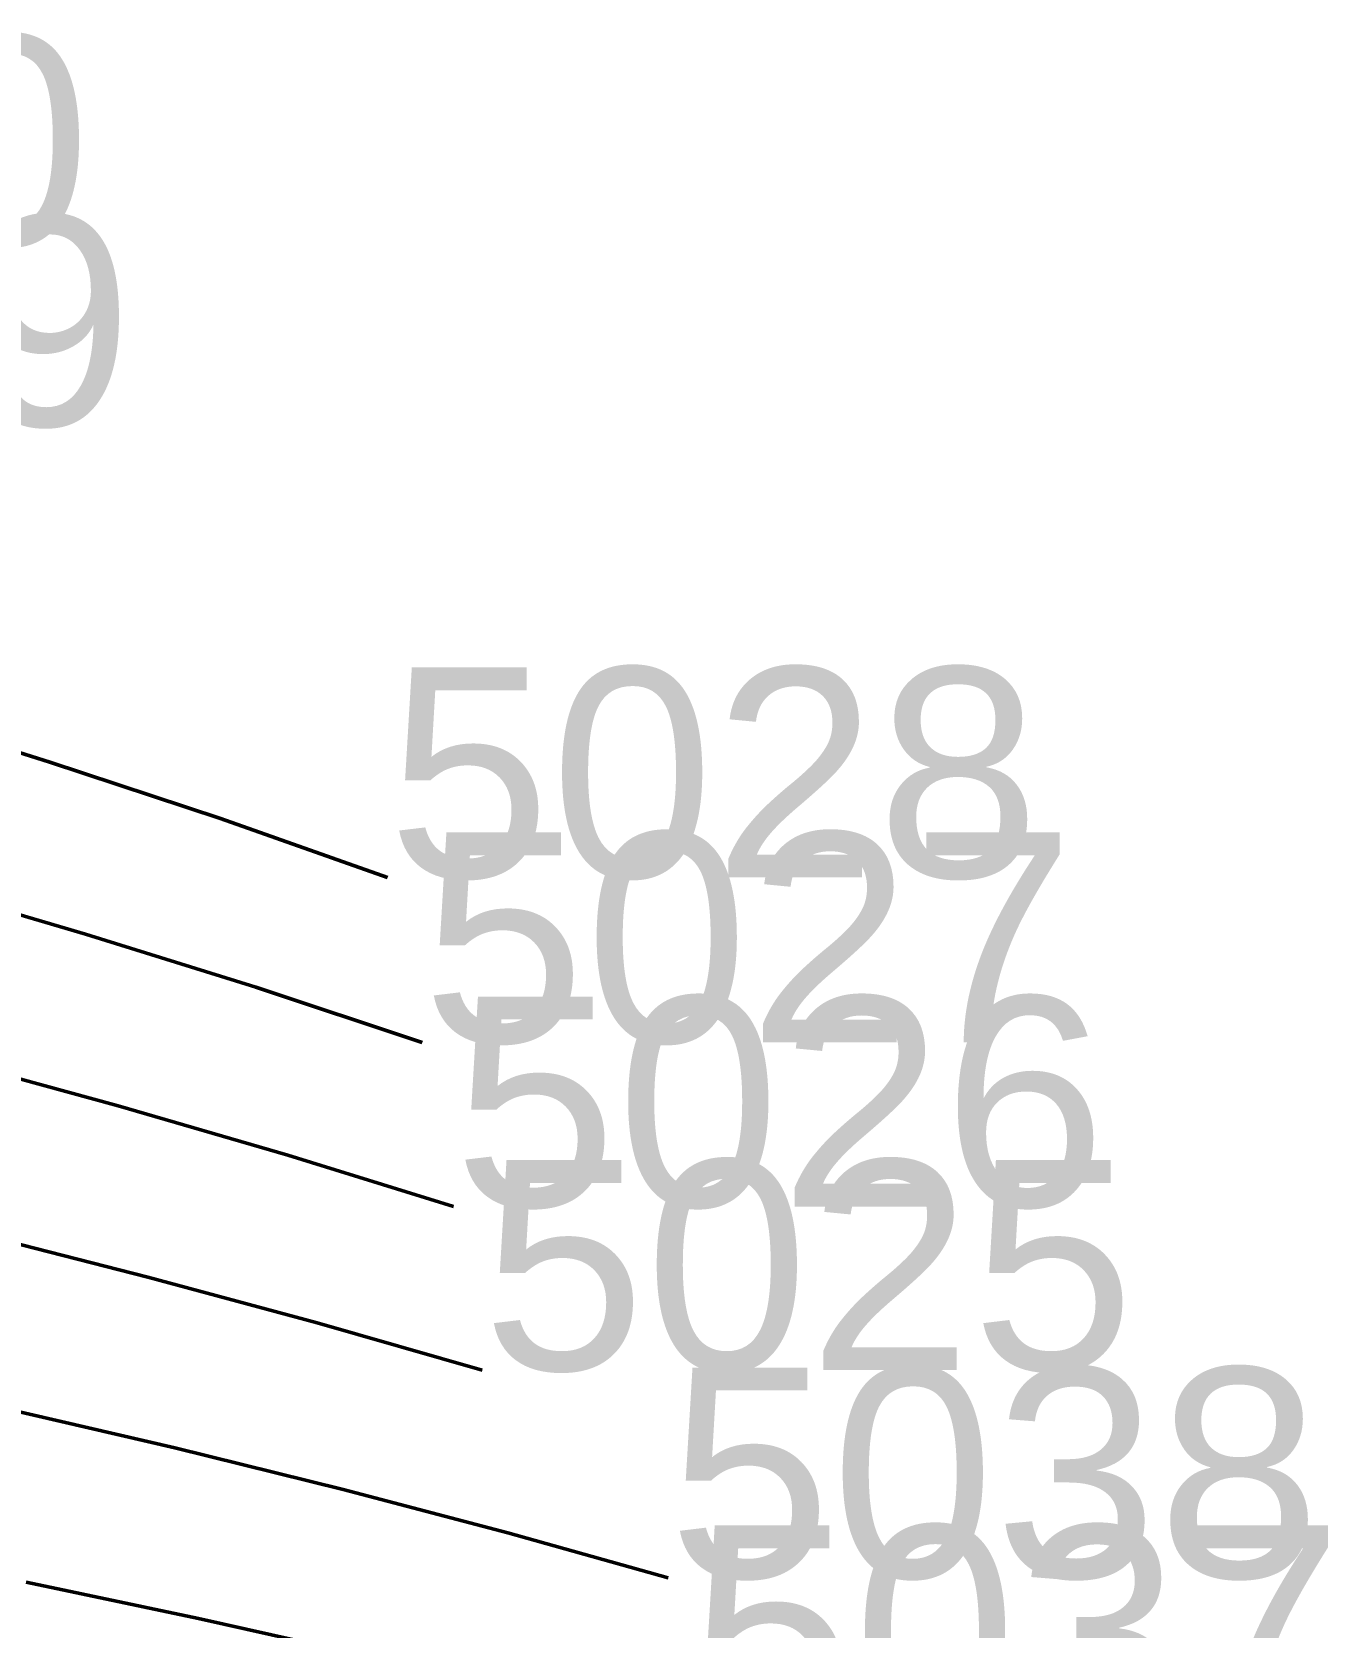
# Model space of a CAD drawing. Extents: x -25.3 to 28.3, y -25.5 to 26.5.
# Drawn here: x 21.73 to 27.9, y 6.81 to 14.4 of the extents above; entities that cross this region are included whole.
import ezdxf

# ---------------------------------------------------------------- set-up
doc = ezdxf.new("R2010")
doc.units = 0
doc.header["$MEASUREMENT"] = 0
doc.layers.add('Errors', color=12, linetype='CONTINUOUS')
doc.layers.add('LowerTendons', color=150, linetype='CONTINUOUS', lineweight=50)
doc.styles.get("Standard").update_dxf_attribs({"font": 'arial.ttf', "width": 40, "oblique": 50})

msp = doc.modelspace()

# ---------------------------------------------------------------- linework, layer by layer
at = {"layer": 'LowerTendons'}
for p, q in [((20.98892, 11.18389, 25.54204), (21.8165, 10.92613, 24.95335)), ((21.8165, 10.92613, 24.95335), (22.62862, 10.65708, 24.3389)), ((22.62862, 10.65708, 24.3389), (23.42427, 10.37682, 23.69884)), ((21.16076, 10.34938, 25.75117), (21.98689, 10.10707, 25.14824)), ((21.98689, 10.10707, 25.14824), (22.79665, 9.85443, 24.51964)), ((22.79665, 9.85443, 24.51964), (23.58909, 9.59157, 23.8656)), ((21.31787, 9.51592, 25.94235), (22.1425, 9.28992, 25.32622)), ((22.1425, 9.28992, 25.32622), (22.94994, 9.05454, 24.68452)), ((22.94994, 9.05454, 24.68452), (23.73928, 8.80988, 24.01755)), ((21.4606, 8.68358, 26.11605), (22.28373, 8.47467, 25.48775)), ((22.28373, 8.47467, 25.48775), (23.08893, 8.2573, 24.83401)), ((23.08893, 8.2573, 24.83401), (23.87532, 8.03159, 24.15518)), ((21.5893, 7.85236, 26.27266), (22.41095, 7.66126, 25.63327)), ((22.41095, 7.66126, 25.63327), (23.21402, 7.46259, 24.96856)), ((23.21402, 7.46259, 24.96856), (23.99764, 7.25648, 24.27894)), ((23.99764, 7.25648, 24.27894), (24.76091, 7.04306, 23.56486)), ((21.70425, 7.02227, 26.41256), (22.5245, 6.84961, 25.76315)), ((22.5245, 6.84961, 25.76315), (23.32558, 6.67026, 25.08854))]:
    msp.add_line(p, q, dxfattribs=at)

# ---------------------------------------------------------------- texts
at = {"layer": 'Errors'}
for s, p in [('5060', (18.90259, 13.38744, 26.10514)), ('5059', (19.10437, 12.52706, 26.38382)), ('5028', (23.42427, 10.37682, 23.69884)), ('5027', (23.58909, 9.59157, 23.8656)), ('5026', (23.73928, 8.80988, 24.01755)), ('5025', (23.87532, 8.03159, 24.15518)), ('5038', (24.76091, 7.04306, 23.56486)), ('5037', (24.86681, 6.29195, 23.66565))]:
    msp.add_text(s, height=1, dxfattribs=at).set_placement(p)

doc.saveas('drawing.dxf')
